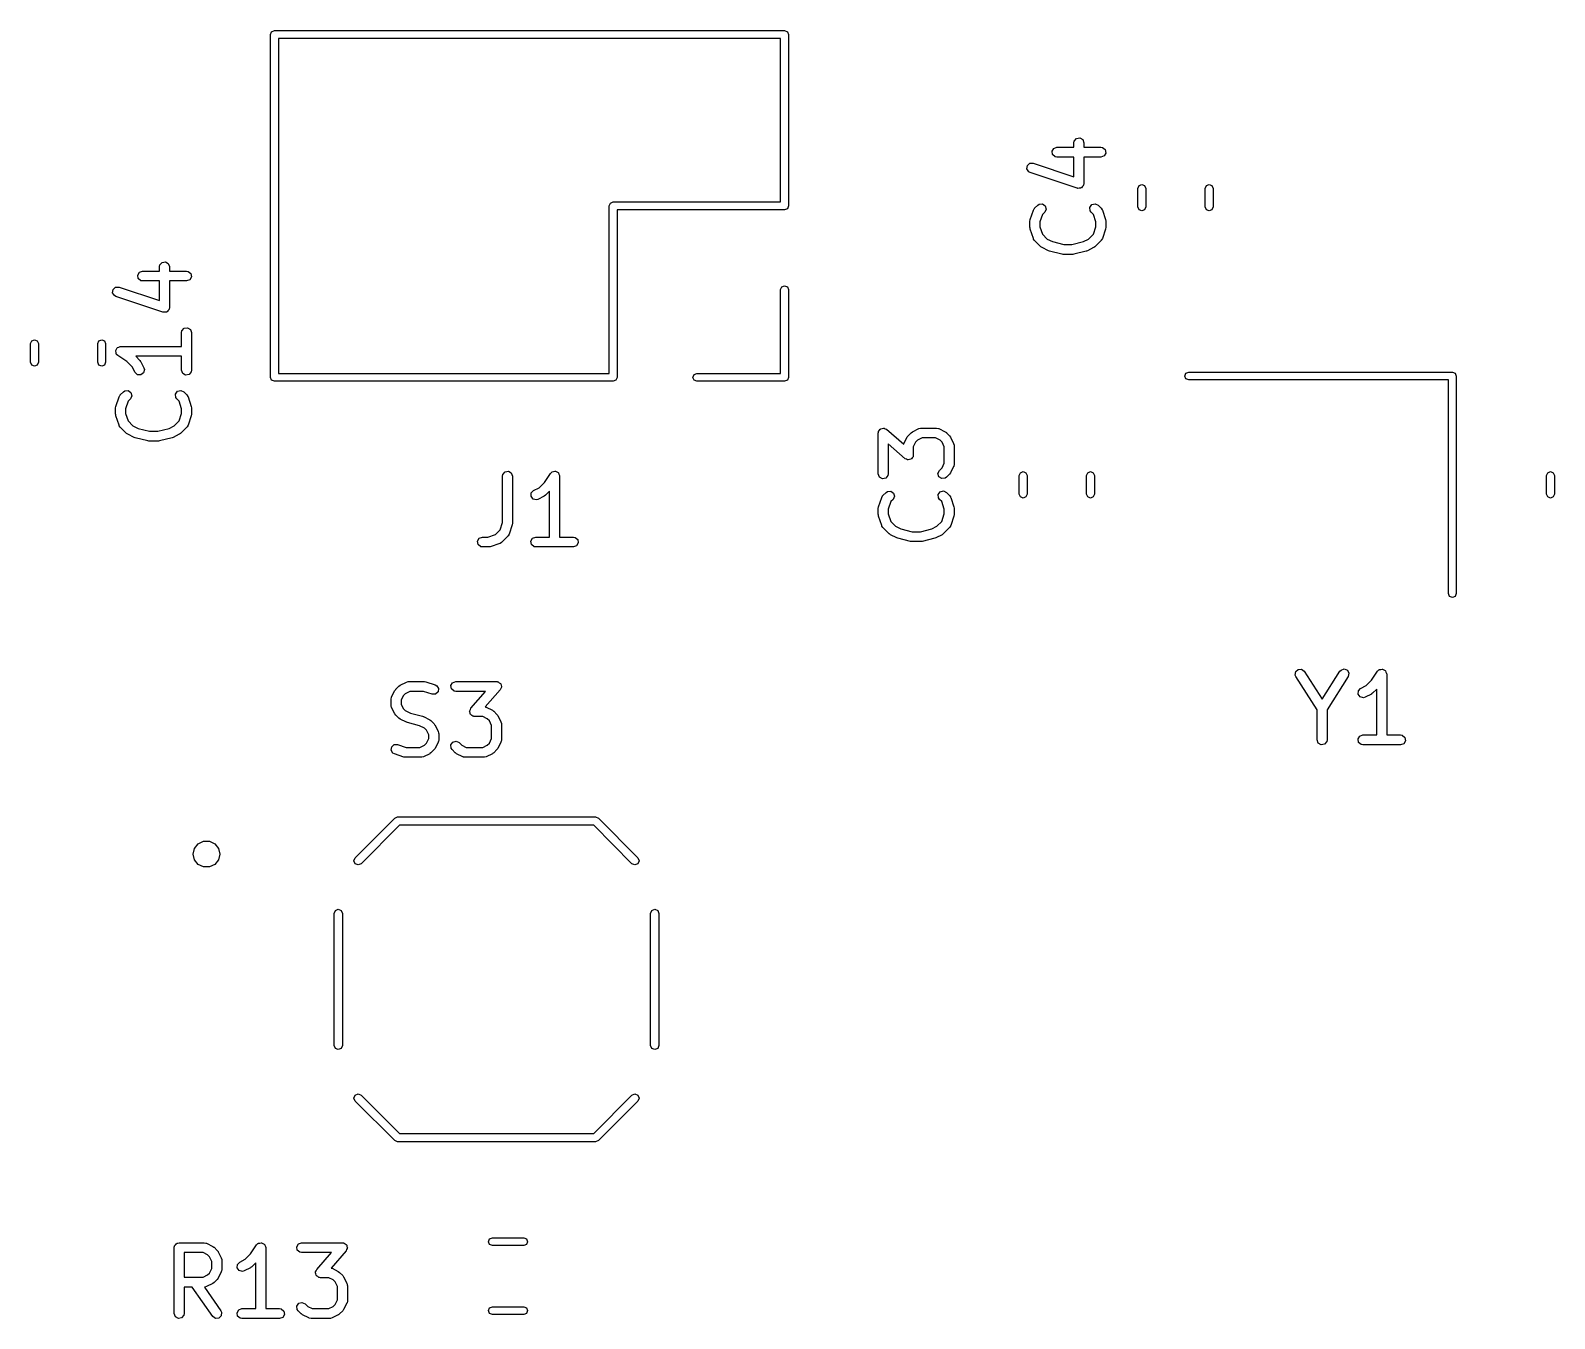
# Model space of a CAD drawing. Extents: x 96.6 to 192.3, y -145.4 to -48.3.
# Drawn here: x 119.93 to 143.05, y -141.64 to -122.11 of the extents above; entities that cross this region are included whole.
import ezdxf

# ---------------------------------------------------------------- set-up
doc = ezdxf.new("R2010")
doc.units = 0
doc.layers.add('BLACK', color=7, linetype='CONTINUOUS')

msp = doc.modelspace()

# ---------------------------------------------------------------- linework, layer by layer
at = {"layer": 'BLACK', "linetype": 'CONTINUOUS'}
for p, q in [((123.57, -122.17), (123.588, -122.128)), ((123.57, -127.37), (123.57, -122.17)), ((123.588, -122.128), (123.63, -122.11)), ((123.63, -122.11), (131.37, -122.11)), ((123.69, -122.23), (123.69, -127.31)), ((131.31, -122.23), (123.69, -122.23)), ((131.31, -124.71), (131.31, -122.23)), ((131.37, -122.11), (131.412, -122.128)), ((131.412, -122.128), (131.43, -122.17)), ((131.43, -122.17), (131.43, -124.77)), ((135.427, -123.941), (135.453, -123.897)), ((135.453, -123.897), (135.501, -123.88)), ((135.501, -123.88), (135.759, -123.88)), ((135.759, -123.812), (135.764, -123.786)), ((135.759, -123.88), (135.759, -123.812)), ((135.764, -123.786), (135.797, -123.747)), ((135.797, -123.747), (135.847, -123.738)), ((135.847, -123.738), (135.892, -123.763)), ((135.892, -123.763), (135.909, -123.812)), ((135.909, -123.812), (135.909, -123.88)), ((135.909, -123.88), (136.167, -123.88)), ((136.167, -123.88), (136.193, -123.884)), ((136.193, -123.884), (136.232, -123.917)), ((136.232, -123.917), (136.241, -123.968)), ((135.054, -124.157), (135.092, -124.123)), ((135.092, -124.123), (135.143, -124.121)), ((135.143, -124.121), (135.759, -124.327)), ((135.436, -123.992), (135.427, -123.941)), ((135.475, -124.025), (135.436, -123.992)), ((135.501, -124.03), (135.475, -124.025)), ((135.759, -124.03), (135.501, -124.03)), ((135.759, -124.327), (135.759, -124.03)), ((136.167, -124.03), (135.909, -124.03)), ((135.909, -124.03), (135.909, -124.431)), ((136.216, -124.012), (136.167, -124.03)), ((136.241, -123.968), (136.216, -124.012)), ((135.046, -124.208), (135.054, -124.157)), ((135.073, -124.251), (135.046, -124.208)), ((135.096, -124.264), (135.073, -124.251)), ((135.81, -124.502), (135.096, -124.264)), ((135.816, -124.502), (135.81, -124.502)), ((135.821, -124.505), (135.816, -124.502)), ((135.841, -124.501), (135.821, -124.505)), ((135.862, -124.5), (135.841, -124.501)), ((135.866, -124.497), (135.862, -124.5)), ((135.872, -124.496), (135.866, -124.497)), ((135.885, -124.48), (135.872, -124.496)), ((135.9, -124.466), (135.885, -124.48)), ((135.901, -124.461), (135.9, -124.466)), ((135.905, -124.456), (135.901, -124.461)), ((135.909, -124.431), (135.905, -124.456)), ((136.73, -124.504), (136.748, -124.462)), ((136.73, -124.786), (136.73, -124.504)), ((136.748, -124.462), (136.79, -124.444)), ((136.79, -124.444), (136.832, -124.462)), ((136.832, -124.462), (136.85, -124.504)), ((136.85, -124.504), (136.85, -124.786)), ((137.75, -124.504), (137.768, -124.462)), ((137.75, -124.786), (137.75, -124.504)), ((137.768, -124.462), (137.81, -124.444)), ((137.81, -124.444), (137.852, -124.462)), ((137.852, -124.462), (137.87, -124.504)), ((137.87, -124.504), (137.87, -124.786)), ((128.71, -124.77), (128.728, -124.728)), ((128.71, -127.31), (128.71, -124.77)), ((128.728, -124.728), (128.77, -124.71)), ((128.77, -124.71), (131.31, -124.71)), ((131.37, -124.83), (128.83, -124.83)), ((128.83, -124.83), (128.83, -127.37)), ((131.412, -124.812), (131.37, -124.83)), ((131.43, -124.77), (131.412, -124.812)), ((135.096, -124.978), (135.144, -124.836)), ((135.144, -124.836), (135.156, -124.813)), ((135.156, -124.813), (135.16, -124.81)), ((135.16, -124.81), (135.162, -124.806)), ((135.162, -124.806), (135.21, -124.759)), ((135.21, -124.759), (135.231, -124.744)), ((135.231, -124.744), (135.282, -124.739)), ((135.282, -124.739), (135.324, -124.769)), ((135.337, -124.818), (135.316, -124.865)), ((135.324, -124.769), (135.337, -124.818)), ((136, -124.792), (136.029, -124.75)), ((136.004, -124.843), (136, -124.792)), ((136.019, -124.865), (136.004, -124.843)), ((136.029, -124.75), (136.079, -124.737)), ((136.079, -124.737), (136.125, -124.759)), ((136.125, -124.759), (136.173, -124.806)), ((136.173, -124.806), (136.188, -124.828)), ((136.188, -124.828), (136.188, -124.832)), ((136.188, -124.832), (136.191, -124.836)), ((136.191, -124.836), (136.239, -124.978)), ((136.748, -124.828), (136.73, -124.786)), ((136.79, -124.846), (136.748, -124.828)), ((136.832, -124.828), (136.79, -124.846)), ((136.85, -124.786), (136.832, -124.828)), ((137.768, -124.828), (137.75, -124.786)), ((137.81, -124.846), (137.768, -124.828)), ((137.852, -124.828), (137.81, -124.846)), ((137.87, -124.786), (137.852, -124.828)), ((135.092, -125.002), (135.096, -124.98)), ((135.092, -125.097), (135.092, -125.002)), ((135.096, -124.98), (135.096, -124.978)), ((135.281, -124.9), (135.242, -125.014)), ((135.242, -125.014), (135.242, -125.085)), ((135.316, -124.865), (135.281, -124.9)), ((136.054, -124.9), (136.019, -124.865)), ((136.092, -125.014), (136.054, -124.9)), ((136.092, -125.085), (136.092, -125.014)), ((136.239, -124.978), (136.242, -125.001)), ((136.242, -125.001), (136.242, -125.002)), ((136.242, -125.002), (136.242, -125.097)), ((135.093, -125.099), (135.092, -125.097)), ((135.096, -125.121), (135.093, -125.099)), ((135.144, -125.264), (135.096, -125.121)), ((135.147, -125.267), (135.144, -125.264)), ((135.147, -125.272), (135.147, -125.267)), ((135.162, -125.293), (135.147, -125.272)), ((135.257, -125.389), (135.162, -125.293)), ((135.242, -125.085), (135.281, -125.2)), ((135.281, -125.2), (135.355, -125.274)), ((135.355, -125.274), (135.432, -125.312)), ((135.903, -125.312), (135.98, -125.274)), ((135.98, -125.274), (136.054, -125.2)), ((136.054, -125.2), (136.092, -125.085)), ((136.173, -125.293), (136.078, -125.389)), ((136.175, -125.289), (136.173, -125.293)), ((136.179, -125.287), (136.175, -125.289)), ((136.191, -125.264), (136.179, -125.287)), ((136.239, -125.121), (136.191, -125.264)), ((136.242, -125.097), (136.238, -125.119)), ((136.238, -125.119), (136.239, -125.121)), ((135.259, -125.389), (135.257, -125.389)), ((135.277, -125.403), (135.259, -125.389)), ((135.372, -125.45), (135.277, -125.403)), ((135.375, -125.451), (135.372, -125.45)), ((135.387, -125.456), (135.375, -125.451)), ((135.578, -125.503), (135.387, -125.456)), ((135.432, -125.312), (135.605, -125.356)), ((135.581, -125.503), (135.578, -125.503)), ((135.596, -125.506), (135.581, -125.503)), ((135.739, -125.506), (135.596, -125.506)), ((135.605, -125.356), (135.73, -125.356)), ((135.73, -125.356), (135.903, -125.312)), ((135.742, -125.505), (135.739, -125.506)), ((135.757, -125.503), (135.742, -125.505)), ((135.947, -125.456), (135.757, -125.503)), ((135.95, -125.454), (135.947, -125.456)), ((135.963, -125.45), (135.95, -125.454)), ((136.058, -125.403), (135.963, -125.45)), ((136.059, -125.401), (136.058, -125.403)), ((136.078, -125.389), (136.059, -125.401)), ((121.583, -125.776), (121.631, -125.758)), ((121.631, -125.758), (121.889, -125.758)), ((121.889, -125.69), (121.894, -125.665)), ((121.889, -125.758), (121.889, -125.69)), ((121.894, -125.665), (121.927, -125.626)), ((121.927, -125.626), (121.977, -125.617)), ((121.977, -125.617), (122.021, -125.642)), ((122.021, -125.642), (122.039, -125.69)), ((122.039, -125.69), (122.039, -125.758)), ((122.039, -125.758), (122.297, -125.758)), ((122.297, -125.758), (122.323, -125.763)), ((122.323, -125.763), (122.362, -125.796)), ((121.184, -126.036), (121.222, -126.002)), ((121.222, -126.002), (121.273, -126)), ((121.273, -126), (121.889, -126.205)), ((121.557, -125.82), (121.583, -125.776)), ((121.566, -125.871), (121.557, -125.82)), ((121.605, -125.904), (121.566, -125.871)), ((121.631, -125.908), (121.605, -125.904)), ((121.889, -125.908), (121.631, -125.908)), ((121.889, -126.205), (121.889, -125.908)), ((122.297, -125.908), (122.039, -125.908)), ((122.039, -125.908), (122.039, -126.31)), ((122.346, -125.891), (122.297, -125.908)), ((122.371, -125.846), (122.346, -125.891)), ((122.362, -125.796), (122.371, -125.846)), ((131.31, -126.04), (131.328, -125.998)), ((131.328, -125.998), (131.37, -125.98)), ((131.37, -125.98), (131.412, -125.998)), ((131.412, -125.998), (131.43, -126.04)), ((121.176, -126.086), (121.184, -126.036)), ((121.203, -126.13), (121.176, -126.086)), ((121.226, -126.143), (121.203, -126.13)), ((121.94, -126.381), (121.226, -126.143)), ((131.31, -127.31), (131.31, -126.04)), ((131.43, -126.04), (131.43, -127.37)), ((121.946, -126.381), (121.94, -126.381)), ((121.951, -126.383), (121.946, -126.381)), ((121.971, -126.38), (121.951, -126.383)), ((121.992, -126.379), (121.971, -126.38)), ((121.996, -126.375), (121.992, -126.379)), ((122.002, -126.374), (121.996, -126.375)), ((122.015, -126.359), (122.002, -126.374)), ((122.03, -126.345), (122.015, -126.359)), ((122.031, -126.34), (122.03, -126.345)), ((122.035, -126.335), (122.031, -126.34)), ((122.039, -126.31), (122.035, -126.335)), ((122.222, -126.69), (122.227, -126.665)), ((122.222, -126.901), (122.222, -126.69)), ((122.227, -126.665), (122.26, -126.626)), ((122.26, -126.626), (122.31, -126.617)), ((122.31, -126.617), (122.355, -126.642)), ((122.355, -126.642), (122.372, -126.69)), ((122.372, -126.69), (122.372, -127.262)), ((119.93, -126.859), (119.948, -126.817)), ((119.93, -127.141), (119.93, -126.859)), ((119.948, -126.817), (119.99, -126.799)), ((119.99, -126.799), (120.032, -126.817)), ((120.032, -126.817), (120.05, -126.859)), ((120.05, -126.859), (120.05, -127.141)), ((120.95, -126.859), (120.968, -126.817)), ((120.95, -127.141), (120.95, -126.859)), ((120.968, -126.817), (121.01, -126.799)), ((121.01, -126.799), (121.052, -126.817)), ((121.052, -126.817), (121.07, -126.859)), ((121.07, -126.859), (121.07, -127.141)), ((121.234, -126.944), (121.243, -126.924)), ((121.243, -126.924), (121.247, -126.922)), ((121.247, -126.922), (121.249, -126.919)), ((121.249, -126.919), (121.27, -126.911)), ((121.27, -126.911), (121.289, -126.902)), ((121.289, -126.902), (121.293, -126.903)), ((121.293, -126.903), (121.297, -126.901)), ((121.297, -126.901), (122.222, -126.901)), ((119.948, -127.183), (119.93, -127.141)), ((120.05, -127.141), (120.032, -127.183)), ((120.968, -127.183), (120.95, -127.141)), ((121.07, -127.141), (121.052, -127.183)), ((121.223, -126.971), (121.224, -126.967)), ((121.229, -126.992), (121.223, -126.971)), ((121.224, -126.963), (121.234, -126.944)), ((121.224, -126.967), (121.224, -126.963)), ((121.232, -127.014), (121.229, -126.992)), ((121.236, -127.016), (121.232, -127.014)), ((121.237, -127.021), (121.236, -127.016)), ((121.256, -127.039), (121.237, -127.021)), ((121.392, -127.13), (121.256, -127.039)), ((121.474, -127.211), (121.392, -127.13)), ((122.222, -127.051), (121.526, -127.051)), ((121.526, -127.051), (121.589, -127.114)), ((121.589, -127.114), (121.601, -127.132)), ((121.601, -127.132), (121.603, -127.133)), ((121.603, -127.133), (121.65, -127.228)), ((122.222, -127.262), (122.222, -127.051)), ((119.99, -127.201), (119.948, -127.183)), ((120.032, -127.183), (119.99, -127.201)), ((121.01, -127.201), (120.968, -127.183)), ((121.052, -127.183), (121.01, -127.201)), ((121.516, -127.295), (121.474, -127.211)), ((121.553, -127.331), (121.516, -127.295)), ((121.604, -127.334), (121.553, -127.331)), ((121.646, -127.303), (121.604, -127.334)), ((121.658, -127.253), (121.646, -127.303)), ((121.65, -127.228), (121.658, -127.253)), ((122.24, -127.31), (122.222, -127.262)), ((122.284, -127.336), (122.24, -127.31)), ((122.335, -127.327), (122.284, -127.336)), ((122.368, -127.288), (122.335, -127.327)), ((122.372, -127.262), (122.368, -127.288)), ((123.588, -127.412), (123.57, -127.37)), ((123.69, -127.31), (128.71, -127.31)), ((128.83, -127.37), (128.812, -127.412)), ((129.98, -127.37), (129.998, -127.328)), ((129.998, -127.412), (129.98, -127.37)), ((129.998, -127.328), (130.04, -127.31)), ((130.04, -127.31), (131.31, -127.31)), ((131.43, -127.37), (131.412, -127.412)), ((137.44, -127.35), (137.458, -127.308)), ((137.458, -127.392), (137.44, -127.35)), ((137.458, -127.308), (137.5, -127.29)), ((137.5, -127.29), (141.5, -127.29)), ((141.5, -127.29), (141.542, -127.308)), ((141.542, -127.308), (141.56, -127.35)), ((141.56, -127.35), (141.56, -130.65)), ((121.292, -127.637), (121.34, -127.59)), ((121.34, -127.59), (121.361, -127.575)), ((121.361, -127.575), (121.412, -127.57)), ((121.412, -127.57), (121.454, -127.6)), ((121.454, -127.6), (121.467, -127.649)), ((122.13, -127.623), (122.159, -127.581)), ((122.159, -127.581), (122.209, -127.568)), ((122.209, -127.568), (122.255, -127.59)), ((122.255, -127.59), (122.303, -127.637)), ((123.63, -127.43), (123.588, -127.412)), ((128.77, -127.43), (123.63, -127.43)), ((128.812, -127.412), (128.77, -127.43)), ((130.04, -127.43), (129.998, -127.412)), ((131.37, -127.43), (130.04, -127.43)), ((131.412, -127.412), (131.37, -127.43)), ((137.5, -127.41), (137.458, -127.392)), ((141.44, -127.41), (137.5, -127.41)), ((141.44, -130.65), (141.44, -127.41)), ((121.222, -127.833), (121.226, -127.811)), ((121.222, -127.929), (121.222, -127.833)), ((121.226, -127.81), (121.274, -127.667)), ((121.226, -127.811), (121.226, -127.81)), ((121.274, -127.667), (121.286, -127.644)), ((121.286, -127.644), (121.29, -127.642)), ((121.29, -127.642), (121.292, -127.637)), ((121.411, -127.731), (121.372, -127.846)), ((121.372, -127.846), (121.372, -127.916)), ((121.446, -127.696), (121.411, -127.731)), ((121.467, -127.649), (121.446, -127.696)), ((122.134, -127.675), (122.13, -127.623)), ((122.149, -127.696), (122.134, -127.675)), ((122.184, -127.731), (122.149, -127.696)), ((122.222, -127.846), (122.184, -127.731)), ((122.222, -127.916), (122.222, -127.846)), ((122.303, -127.637), (122.318, -127.659)), ((122.318, -127.659), (122.318, -127.663)), ((122.318, -127.663), (122.321, -127.667)), ((122.321, -127.667), (122.369, -127.81)), ((122.369, -127.81), (122.372, -127.832)), ((122.372, -127.832), (122.372, -127.833)), ((122.372, -127.833), (122.372, -127.929)), ((121.223, -127.93), (121.222, -127.929)), ((121.226, -127.952), (121.223, -127.93)), ((121.274, -128.095), (121.226, -127.952)), ((121.372, -127.916), (121.411, -128.031)), ((121.411, -128.031), (121.485, -128.105)), ((122.11, -128.105), (122.184, -128.031)), ((122.184, -128.031), (122.222, -127.916)), ((122.369, -127.952), (122.321, -128.095)), ((122.372, -127.929), (122.368, -127.951)), ((122.368, -127.951), (122.369, -127.952)), ((121.277, -128.099), (121.274, -128.095)), ((121.277, -128.103), (121.277, -128.099)), ((121.292, -128.124), (121.277, -128.103)), ((121.387, -128.22), (121.292, -128.124)), ((121.389, -128.22), (121.387, -128.22)), ((121.407, -128.234), (121.389, -128.22)), ((121.502, -128.281), (121.407, -128.234)), ((121.485, -128.105), (121.562, -128.144)), ((121.505, -128.282), (121.502, -128.281)), ((121.517, -128.287), (121.505, -128.282)), ((121.708, -128.335), (121.517, -128.287)), ((121.562, -128.144), (121.735, -128.187)), ((121.735, -128.187), (121.86, -128.187)), ((121.86, -128.187), (122.033, -128.144)), ((122.077, -128.287), (121.887, -128.335)), ((122.033, -128.144), (122.11, -128.105)), ((122.08, -128.285), (122.077, -128.287)), ((122.093, -128.281), (122.08, -128.285)), ((122.188, -128.234), (122.093, -128.281)), ((122.189, -128.233), (122.188, -128.234)), ((122.208, -128.22), (122.189, -128.233)), ((122.303, -128.124), (122.208, -128.22)), ((122.305, -128.12), (122.303, -128.124)), ((122.309, -128.118), (122.305, -128.12)), ((122.321, -128.095), (122.309, -128.118)), ((132.792, -128.214), (132.794, -128.203)), ((132.792, -128.833), (132.792, -128.214)), ((132.794, -128.2), (132.795, -128.197)), ((132.794, -128.203), (132.794, -128.2)), ((132.795, -128.197), (132.797, -128.189)), ((132.797, -128.189), (132.81, -128.173)), ((132.81, -128.173), (132.82, -128.156)), ((132.82, -128.156), (132.826, -128.154)), ((132.826, -128.154), (132.83, -128.149)), ((132.83, -128.149), (132.85, -128.146)), ((132.85, -128.146), (132.869, -128.139)), ((132.869, -128.139), (132.875, -128.141)), ((132.875, -128.141), (132.88, -128.14)), ((132.88, -128.14), (132.898, -128.151)), ((132.898, -128.151), (132.917, -128.158)), ((132.917, -128.158), (133.177, -128.385)), ((133.181, -128.371), (133.229, -128.276)), ((133.229, -128.276), (133.242, -128.258)), ((133.242, -128.258), (133.243, -128.256)), ((133.243, -128.256), (133.291, -128.209)), ((133.291, -128.209), (133.309, -128.196)), ((133.309, -128.196), (133.31, -128.195)), ((133.31, -128.195), (133.405, -128.147)), ((133.457, -128.289), (133.388, -128.324)), ((133.405, -128.147), (133.43, -128.14)), ((133.43, -128.14), (133.435, -128.141)), ((133.435, -128.141), (133.439, -128.139)), ((133.439, -128.139), (133.677, -128.139)), ((133.659, -128.289), (133.457, -128.289)), ((133.728, -128.324), (133.659, -128.289)), ((133.677, -128.139), (133.703, -128.144)), ((133.703, -128.144), (133.706, -128.147)), ((133.706, -128.147), (133.71, -128.147)), ((133.71, -128.147), (133.806, -128.195)), ((133.806, -128.195), (133.824, -128.208)), ((133.824, -128.208), (133.825, -128.209)), ((133.825, -128.209), (133.873, -128.256)), ((133.873, -128.256), (133.886, -128.275)), ((133.886, -128.275), (133.887, -128.276)), ((133.887, -128.276), (133.934, -128.371)), ((121.711, -128.334), (121.708, -128.335)), ((121.726, -128.337), (121.711, -128.334)), ((121.869, -128.337), (121.726, -128.337)), ((121.872, -128.336), (121.869, -128.337)), ((121.887, -128.335), (121.872, -128.336)), ((133.199, -128.604), (132.942, -128.38)), ((132.942, -128.38), (132.942, -128.833)), ((133.177, -128.385), (133.178, -128.379)), ((133.178, -128.379), (133.181, -128.376)), ((133.181, -128.376), (133.181, -128.371)), ((133.358, -128.354), (133.323, -128.422)), ((133.323, -128.422), (133.323, -128.548)), ((133.388, -128.324), (133.358, -128.354)), ((133.758, -128.354), (133.728, -128.324)), ((133.792, -128.422), (133.758, -128.354)), ((133.792, -128.673), (133.792, -128.422)), ((133.934, -128.371), (133.942, -128.396)), ((133.942, -128.396), (133.941, -128.401)), ((133.941, -128.401), (133.942, -128.405)), ((133.942, -128.405), (133.942, -128.69)), ((133.218, -128.611), (133.199, -128.604)), ((133.235, -128.621), (133.218, -128.611)), ((133.241, -128.62), (133.235, -128.621)), ((133.247, -128.623), (133.241, -128.62)), ((133.266, -128.616), (133.247, -128.623)), ((133.286, -128.613), (133.266, -128.616)), ((133.29, -128.608), (133.286, -128.613)), ((133.295, -128.606), (133.29, -128.608)), ((133.306, -128.589), (133.295, -128.606)), ((133.319, -128.573), (133.306, -128.589)), ((133.32, -128.565), (133.319, -128.573)), ((133.322, -128.562), (133.32, -128.565)), ((133.323, -128.548), (133.321, -128.559)), ((133.321, -128.559), (133.322, -128.562)), ((133.719, -128.78), (133.758, -128.741)), ((133.758, -128.741), (133.792, -128.673)), ((133.934, -128.724), (133.887, -128.819)), ((133.935, -128.72), (133.934, -128.724)), ((133.938, -128.716), (133.935, -128.72)), ((133.942, -128.69), (133.938, -128.716)), ((127.092, -128.867), (127.096, -128.842)), ((127.092, -129.569), (127.092, -128.867)), ((127.096, -128.842), (127.129, -128.802)), ((127.129, -128.802), (127.18, -128.794)), ((127.18, -128.794), (127.224, -128.819)), ((127.224, -128.819), (127.242, -128.867)), ((127.242, -128.867), (127.242, -129.582)), ((127.646, -129.044), (127.727, -128.962)), ((127.727, -128.962), (127.819, -128.826)), ((127.819, -128.826), (127.837, -128.807)), ((127.837, -128.807), (127.841, -128.806)), ((127.841, -128.806), (127.843, -128.802)), ((127.843, -128.802), (127.865, -128.799)), ((127.865, -128.799), (127.886, -128.793)), ((127.886, -128.793), (127.89, -128.794)), ((127.89, -128.794), (127.894, -128.794)), ((127.894, -128.794), (127.913, -128.804)), ((127.913, -128.804), (127.933, -128.813)), ((127.933, -128.813), (127.935, -128.817)), ((127.935, -128.817), (127.938, -128.819)), ((127.938, -128.819), (127.946, -128.84)), ((127.946, -128.84), (127.955, -128.859)), ((127.955, -128.859), (127.954, -128.863)), ((127.954, -128.863), (127.956, -128.867)), ((127.956, -128.867), (127.956, -129.792)), ((132.81, -128.882), (132.792, -128.833)), ((132.854, -128.907), (132.81, -128.882)), ((132.905, -128.898), (132.854, -128.907)), ((132.938, -128.859), (132.905, -128.898)), ((132.942, -128.833), (132.938, -128.859)), ((133.697, -128.827), (133.719, -128.78)), ((133.711, -128.876), (133.697, -128.827)), ((133.753, -128.906), (133.711, -128.876)), ((133.804, -128.901), (133.753, -128.906)), ((133.825, -128.886), (133.804, -128.901)), ((133.873, -128.839), (133.825, -128.886)), ((133.887, -128.819), (133.873, -128.837)), ((133.873, -128.837), (133.873, -128.839)), ((134.93, -128.859), (134.948, -128.817)), ((134.93, -129.141), (134.93, -128.859)), ((134.948, -128.817), (134.99, -128.799)), ((134.99, -128.799), (135.032, -128.817)), ((135.032, -128.817), (135.05, -128.859)), ((135.05, -128.859), (135.05, -129.141)), ((135.95, -128.859), (135.968, -128.817)), ((135.95, -129.141), (135.95, -128.859)), ((135.968, -128.817), (136.01, -128.799)), ((136.01, -128.799), (136.052, -128.817)), ((136.052, -128.817), (136.07, -128.859)), ((136.07, -128.859), (136.07, -129.141)), ((142.93, -128.859), (142.948, -128.817)), ((142.93, -129.141), (142.93, -128.859)), ((142.948, -128.817), (142.99, -128.799)), ((142.99, -128.799), (143.032, -128.817)), ((143.032, -128.817), (143.05, -128.859)), ((143.05, -128.859), (143.05, -129.141)), ((127.523, -129.174), (127.526, -129.123)), ((127.554, -129.216), (127.523, -129.174)), ((127.526, -129.123), (127.562, -129.086)), ((127.604, -129.228), (127.554, -129.216)), ((127.562, -129.086), (127.646, -129.044)), ((127.629, -129.22), (127.604, -129.228)), ((127.724, -129.173), (127.629, -129.22)), ((127.725, -129.171), (127.724, -129.173)), ((127.744, -129.159), (127.725, -129.171)), ((127.806, -129.096), (127.744, -129.159)), ((127.806, -129.792), (127.806, -129.096)), ((132.796, -129.333), (132.844, -129.191)), ((132.844, -129.191), (132.856, -129.168)), ((132.856, -129.168), (132.86, -129.165)), ((132.86, -129.165), (132.862, -129.161)), ((132.862, -129.161), (132.91, -129.114)), ((132.91, -129.114), (132.931, -129.099)), ((132.931, -129.099), (132.982, -129.094)), ((133.016, -129.22), (132.981, -129.255)), ((132.982, -129.094), (133.024, -129.124)), ((133.037, -129.173), (133.016, -129.22)), ((133.024, -129.124), (133.037, -129.173)), ((133.7, -129.147), (133.729, -129.105)), ((133.704, -129.198), (133.7, -129.147)), ((133.719, -129.22), (133.704, -129.198)), ((133.754, -129.255), (133.719, -129.22)), ((133.729, -129.105), (133.779, -129.092)), ((133.779, -129.092), (133.825, -129.114)), ((133.825, -129.114), (133.873, -129.161)), ((133.873, -129.161), (133.888, -129.183)), ((133.888, -129.183), (133.888, -129.187)), ((133.888, -129.187), (133.891, -129.191)), ((133.891, -129.191), (133.939, -129.333)), ((134.948, -129.183), (134.93, -129.141)), ((134.99, -129.201), (134.948, -129.183)), ((135.032, -129.183), (134.99, -129.201)), ((135.05, -129.141), (135.032, -129.183)), ((135.968, -129.183), (135.95, -129.141)), ((136.01, -129.201), (135.968, -129.183)), ((136.052, -129.183), (136.01, -129.201)), ((136.07, -129.141), (136.052, -129.183)), ((142.948, -129.183), (142.93, -129.141)), ((142.99, -129.201), (142.948, -129.183)), ((143.032, -129.183), (142.99, -129.201)), ((143.05, -129.141), (143.032, -129.183)), ((132.792, -129.357), (132.796, -129.335)), ((132.792, -129.452), (132.792, -129.357)), ((132.793, -129.454), (132.792, -129.452)), ((132.796, -129.476), (132.793, -129.454)), ((132.796, -129.335), (132.796, -129.333)), ((132.981, -129.255), (132.942, -129.369)), ((132.942, -129.369), (132.942, -129.44)), ((132.942, -129.44), (132.981, -129.555)), ((133.792, -129.369), (133.754, -129.255)), ((133.754, -129.555), (133.792, -129.44)), ((133.792, -129.44), (133.792, -129.369)), ((133.942, -129.452), (133.938, -129.474)), ((133.939, -129.333), (133.942, -129.356)), ((133.942, -129.356), (133.942, -129.357)), ((133.942, -129.357), (133.942, -129.452)), ((126.983, -129.754), (127.053, -129.684)), ((127.053, -129.684), (127.092, -129.569)), ((127.238, -129.605), (127.19, -129.748)), ((127.242, -129.582), (127.238, -129.604)), ((127.238, -129.604), (127.238, -129.605)), ((132.844, -129.619), (132.796, -129.476)), ((132.847, -129.622), (132.844, -129.619)), ((132.847, -129.627), (132.847, -129.622)), ((132.862, -129.648), (132.847, -129.627)), ((132.957, -129.744), (132.862, -129.648)), ((132.981, -129.555), (133.055, -129.629)), ((133.055, -129.629), (133.132, -129.667)), ((133.132, -129.667), (133.305, -129.711)), ((133.43, -129.711), (133.603, -129.667)), ((133.603, -129.667), (133.68, -129.629)), ((133.68, -129.629), (133.754, -129.555)), ((133.873, -129.648), (133.778, -129.744)), ((133.875, -129.644), (133.873, -129.648)), ((133.879, -129.642), (133.875, -129.644)), ((133.891, -129.619), (133.879, -129.642)), ((133.939, -129.476), (133.891, -129.619)), ((133.938, -129.474), (133.939, -129.476)), ((126.712, -129.854), (126.738, -129.81)), ((126.721, -129.905), (126.712, -129.854)), ((126.76, -129.938), (126.721, -129.905)), ((126.738, -129.81), (126.786, -129.792)), ((126.786, -129.792), (126.869, -129.792)), ((126.869, -129.792), (126.983, -129.754)), ((127.048, -129.891), (126.905, -129.939)), ((127.051, -129.888), (127.048, -129.891)), ((127.056, -129.888), (127.051, -129.888)), ((127.077, -129.873), (127.056, -129.888)), ((127.172, -129.778), (127.077, -129.873)), ((127.174, -129.773), (127.172, -129.778)), ((127.178, -129.771), (127.174, -129.773)), ((127.19, -129.748), (127.178, -129.771)), ((127.521, -129.854), (127.547, -129.81)), ((127.53, -129.905), (127.521, -129.854)), ((127.57, -129.938), (127.53, -129.905)), ((127.547, -129.81), (127.595, -129.792)), ((127.595, -129.792), (127.806, -129.792)), ((127.956, -129.792), (128.167, -129.792)), ((128.167, -129.792), (128.192, -129.797)), ((128.215, -129.925), (128.167, -129.942)), ((128.192, -129.797), (128.232, -129.83)), ((128.241, -129.88), (128.215, -129.925)), ((128.232, -129.83), (128.241, -129.88)), ((132.959, -129.744), (132.957, -129.744)), ((132.977, -129.758), (132.959, -129.744)), ((133.072, -129.805), (132.977, -129.758)), ((133.075, -129.806), (133.072, -129.805)), ((133.087, -129.811), (133.075, -129.806)), ((133.278, -129.858), (133.087, -129.811)), ((133.281, -129.858), (133.278, -129.858)), ((133.296, -129.861), (133.281, -129.858)), ((133.439, -129.861), (133.296, -129.861)), ((133.305, -129.711), (133.43, -129.711)), ((133.442, -129.86), (133.439, -129.861)), ((133.457, -129.858), (133.442, -129.86)), ((133.647, -129.811), (133.457, -129.858)), ((133.65, -129.809), (133.647, -129.811)), ((133.663, -129.805), (133.65, -129.809)), ((133.758, -129.758), (133.663, -129.805)), ((133.759, -129.756), (133.758, -129.758)), ((133.778, -129.744), (133.759, -129.756)), ((126.786, -129.942), (126.76, -129.938)), ((126.881, -129.942), (126.786, -129.942)), ((126.882, -129.942), (126.881, -129.942)), ((126.905, -129.939), (126.882, -129.942)), ((127.595, -129.942), (127.57, -129.938)), ((128.167, -129.942), (127.595, -129.942)), ((141.458, -130.692), (141.44, -130.65)), ((141.5, -130.71), (141.458, -130.692)), ((141.542, -130.692), (141.5, -130.71)), ((141.56, -130.65), (141.542, -130.692)), ((125.538, -132.038), (125.633, -131.99)), ((125.633, -131.99), (125.658, -131.983)), ((125.658, -131.983), (125.662, -131.984)), ((125.662, -131.984), (125.667, -131.982)), ((125.667, -131.982), (125.905, -131.982)), ((125.905, -131.982), (125.927, -131.986)), ((125.927, -131.986), (125.928, -131.986)), ((125.928, -131.986), (126.071, -132.034)), ((126.307, -132.044), (126.333, -132)), ((126.333, -132), (126.381, -131.982)), ((126.381, -131.982), (127, -131.982)), ((127, -131.982), (127.011, -131.984)), ((127.011, -131.984), (127.014, -131.984)), ((127.014, -131.984), (127.017, -131.985)), ((127.017, -131.985), (127.026, -131.987)), ((127.026, -131.987), (127.041, -132)), ((127.041, -132), (127.058, -132.01)), ((127.058, -132.01), (127.06, -132.016)), ((139.117, -131.884), (139.124, -131.833)), ((139.127, -131.908), (139.117, -131.884)), ((139.124, -131.833), (139.162, -131.798)), ((139.449, -132.413), (139.127, -131.908)), ((139.162, -131.798), (139.213, -131.796)), ((139.213, -131.796), (139.254, -131.827)), ((139.254, -131.827), (139.524, -132.251)), ((139.524, -132.251), (139.794, -131.827)), ((139.92, -131.908), (139.599, -132.413)), ((139.794, -131.827), (139.811, -131.808)), ((139.811, -131.808), (139.86, -131.792)), ((139.86, -131.792), (139.908, -131.812)), ((139.908, -131.812), (139.931, -131.858)), ((139.931, -131.858), (139.92, -131.908)), ((140.194, -132.044), (140.275, -131.962)), ((140.275, -131.962), (140.366, -131.826)), ((140.366, -131.826), (140.384, -131.807)), ((140.384, -131.807), (140.388, -131.806)), ((140.388, -131.806), (140.391, -131.802)), ((140.391, -131.802), (140.413, -131.799)), ((140.413, -131.799), (140.433, -131.793)), ((140.433, -131.793), (140.437, -131.794)), ((140.437, -131.794), (140.442, -131.794)), ((140.442, -131.794), (140.46, -131.804)), ((140.46, -131.804), (140.48, -131.813)), ((140.48, -131.813), (140.482, -131.817)), ((140.482, -131.817), (140.486, -131.819)), ((140.486, -131.819), (140.493, -131.84)), ((140.493, -131.84), (140.503, -131.859)), ((140.503, -131.859), (140.502, -131.863)), ((140.502, -131.863), (140.504, -131.867)), ((140.504, -131.867), (140.504, -132.792)), ((125.401, -132.248), (125.406, -132.222)), ((125.406, -132.222), (125.408, -132.219)), ((125.408, -132.219), (125.409, -132.214)), ((125.409, -132.214), (125.457, -132.119)), ((125.457, -132.119), (125.47, -132.101)), ((125.47, -132.101), (125.471, -132.1)), ((125.471, -132.1), (125.518, -132.052)), ((125.518, -132.052), (125.537, -132.039)), ((125.537, -132.039), (125.538, -132.038)), ((125.585, -132.197), (125.551, -132.266)), ((125.616, -132.167), (125.585, -132.197)), ((125.684, -132.132), (125.616, -132.167)), ((125.892, -132.132), (125.684, -132.132)), ((126.024, -132.176), (125.892, -132.132)), ((126.075, -132.175), (126.024, -132.176)), ((126.071, -132.034), (126.094, -132.046)), ((126.113, -132.141), (126.075, -132.175)), ((126.094, -132.046), (126.121, -132.09)), ((126.121, -132.09), (126.113, -132.141)), ((126.316, -132.095), (126.307, -132.044)), ((126.355, -132.128), (126.316, -132.095)), ((126.381, -132.132), (126.355, -132.128)), ((126.835, -132.132), (126.381, -132.132)), ((126.61, -132.389), (126.835, -132.132)), ((127.056, -132.107), (126.829, -132.367)), ((127.064, -132.088), (127.056, -132.107)), ((127.06, -132.016), (127.065, -132.02)), ((127.074, -132.07), (127.064, -132.088)), ((127.065, -132.02), (127.068, -132.04)), ((127.068, -132.04), (127.075, -132.059)), ((127.075, -132.059), (127.073, -132.065)), ((127.073, -132.065), (127.074, -132.07)), ((140.071, -132.174), (140.074, -132.123)), ((140.102, -132.216), (140.071, -132.174)), ((140.074, -132.123), (140.109, -132.086)), ((140.151, -132.228), (140.102, -132.216)), ((140.109, -132.086), (140.194, -132.044)), ((140.176, -132.22), (140.151, -132.228)), ((140.272, -132.173), (140.176, -132.22)), ((140.273, -132.171), (140.272, -132.173)), ((140.291, -132.159), (140.273, -132.171)), ((140.354, -132.096), (140.291, -132.159)), ((140.354, -132.792), (140.354, -132.096)), ((125.401, -132.343), (125.401, -132.248)), ((125.403, -132.347), (125.401, -132.343)), ((125.402, -132.352), (125.403, -132.347)), ((125.409, -132.377), (125.402, -132.352)), ((125.457, -132.472), (125.409, -132.377)), ((125.458, -132.473), (125.457, -132.472)), ((125.471, -132.491), (125.458, -132.473)), ((125.551, -132.266), (125.551, -132.325)), ((125.551, -132.325), (125.585, -132.394)), ((125.585, -132.394), (125.616, -132.424)), ((125.616, -132.424), (125.693, -132.463)), ((125.693, -132.463), (125.875, -132.508)), ((126.592, -132.437), (126.594, -132.431)), ((126.598, -132.456), (126.592, -132.437)), ((126.593, -132.425), (126.603, -132.408)), ((126.594, -132.431), (126.593, -132.425)), ((126.602, -132.476), (126.598, -132.456)), ((126.606, -132.48), (126.602, -132.476)), ((126.603, -132.408), (126.61, -132.389)), ((126.829, -132.367), (126.835, -132.368)), ((126.835, -132.368), (126.839, -132.371)), ((126.839, -132.371), (126.843, -132.371)), ((126.843, -132.371), (126.938, -132.419)), ((126.938, -132.419), (126.956, -132.432)), ((126.956, -132.432), (126.958, -132.433)), ((126.958, -132.433), (127.005, -132.481)), ((139.449, -132.867), (139.449, -132.413)), ((139.599, -132.413), (139.599, -132.867)), ((125.518, -132.539), (125.471, -132.491)), ((125.52, -132.54), (125.518, -132.539)), ((125.538, -132.553), (125.52, -132.54)), ((125.633, -132.601), (125.538, -132.553)), ((125.637, -132.601), (125.633, -132.601)), ((125.648, -132.606), (125.637, -132.601)), ((125.831, -132.652), (125.648, -132.606)), ((125.908, -132.69), (125.831, -132.652)), ((125.875, -132.508), (125.887, -132.514)), ((125.887, -132.514), (125.891, -132.514)), ((125.891, -132.514), (125.986, -132.562)), ((125.938, -132.721), (125.908, -132.69)), ((125.986, -132.562), (126.004, -132.575)), ((126.004, -132.575), (126.005, -132.576)), ((126.005, -132.576), (126.053, -132.623)), ((126.053, -132.623), (126.066, -132.642)), ((126.066, -132.642), (126.067, -132.643)), ((126.067, -132.643), (126.115, -132.738)), ((126.608, -132.485), (126.606, -132.48)), ((126.625, -132.496), (126.608, -132.485)), ((126.641, -132.509), (126.625, -132.496)), ((126.649, -132.51), (126.641, -132.509)), ((126.652, -132.512), (126.649, -132.51)), ((126.655, -132.511), (126.652, -132.512)), ((126.667, -132.513), (126.655, -132.511)), ((126.792, -132.513), (126.667, -132.513)), ((126.86, -132.548), (126.792, -132.513)), ((126.891, -132.578), (126.86, -132.548)), ((126.925, -132.647), (126.891, -132.578)), ((126.925, -132.849), (126.925, -132.647)), ((127.005, -132.481), (127.018, -132.499)), ((127.018, -132.499), (127.019, -132.5)), ((127.019, -132.5), (127.067, -132.595)), ((127.067, -132.595), (127.074, -132.62)), ((127.074, -132.62), (127.073, -132.625)), ((127.073, -132.625), (127.075, -132.629)), ((127.075, -132.629), (127.075, -132.867)), ((125.41, -132.974), (125.449, -132.94)), ((125.449, -132.94), (125.5, -132.939)), ((125.5, -132.939), (125.631, -132.982)), ((125.908, -132.948), (125.938, -132.918)), ((125.973, -132.789), (125.938, -132.721)), ((125.938, -132.918), (125.973, -132.849)), ((125.973, -132.849), (125.973, -132.789)), ((126.115, -132.9), (126.067, -132.996)), ((126.115, -132.738), (126.122, -132.763)), ((126.118, -132.893), (126.115, -132.896)), ((126.115, -132.896), (126.115, -132.9)), ((126.123, -132.867), (126.118, -132.893)), ((126.122, -132.763), (126.121, -132.767)), ((126.121, -132.767), (126.123, -132.772)), ((126.123, -132.772), (126.123, -132.867)), ((126.308, -132.943), (126.338, -132.901)), ((126.338, -132.901), (126.387, -132.887)), ((126.387, -132.887), (126.434, -132.909)), ((126.434, -132.909), (126.473, -132.948)), ((126.86, -132.948), (126.891, -132.918)), ((126.891, -132.918), (126.925, -132.849)), ((127.067, -132.9), (127.019, -132.996)), ((127.07, -132.893), (127.067, -132.896)), ((127.067, -132.896), (127.067, -132.9)), ((127.075, -132.867), (127.07, -132.893)), ((139.466, -132.916), (139.449, -132.867)), ((139.511, -132.941), (139.466, -132.916)), ((139.561, -132.932), (139.511, -132.941)), ((139.594, -132.893), (139.561, -132.932)), ((139.599, -132.867), (139.594, -132.893)), ((140.069, -132.854), (140.095, -132.81)), ((140.078, -132.905), (140.069, -132.854)), ((140.117, -132.938), (140.078, -132.905)), ((140.095, -132.81), (140.143, -132.792)), ((140.143, -132.942), (140.117, -132.938)), ((140.143, -132.792), (140.354, -132.792)), ((140.504, -132.792), (140.714, -132.792)), ((140.714, -132.792), (140.74, -132.797)), ((140.762, -132.925), (140.714, -132.942)), ((140.74, -132.797), (140.779, -132.83)), ((140.788, -132.88), (140.762, -132.925)), ((140.779, -132.83), (140.788, -132.88)), ((125.403, -133.025), (125.41, -132.974)), ((125.429, -133.069), (125.403, -133.025)), ((125.452, -133.081), (125.429, -133.069)), ((125.595, -133.129), (125.452, -133.081)), ((125.597, -133.128), (125.595, -133.129)), ((125.619, -133.132), (125.597, -133.128)), ((125.857, -133.132), (125.619, -133.132)), ((125.631, -132.982), (125.839, -132.982)), ((125.839, -132.982), (125.908, -132.948)), ((125.861, -133.131), (125.857, -133.132)), ((125.866, -133.132), (125.861, -133.131)), ((125.891, -133.124), (125.866, -133.132)), ((125.986, -133.077), (125.891, -133.124)), ((125.987, -133.076), (125.986, -133.077)), ((126.005, -133.063), (125.987, -133.076)), ((126.053, -133.015), (126.005, -133.063)), ((126.054, -133.014), (126.053, -133.015)), ((126.067, -132.996), (126.054, -133.014)), ((126.313, -132.994), (126.308, -132.943)), ((126.328, -133.015), (126.313, -132.994)), ((126.375, -133.063), (126.328, -133.015)), ((126.377, -133.063), (126.375, -133.063)), ((126.395, -133.077), (126.377, -133.063)), ((126.49, -133.124), (126.395, -133.077)), ((126.473, -132.948), (126.541, -132.982)), ((126.495, -133.125), (126.49, -133.124)), ((126.498, -133.128), (126.495, -133.125)), ((126.524, -133.132), (126.498, -133.128)), ((126.809, -133.132), (126.524, -133.132)), ((126.541, -132.982), (126.792, -132.982)), ((126.792, -132.982), (126.86, -132.948)), ((126.814, -133.131), (126.809, -133.132)), ((126.818, -133.132), (126.814, -133.131)), ((126.843, -133.124), (126.818, -133.132)), ((126.938, -133.077), (126.843, -133.124)), ((126.939, -133.076), (126.938, -133.077)), ((126.958, -133.063), (126.939, -133.076)), ((127.005, -133.015), (126.958, -133.063)), ((127.006, -133.014), (127.005, -133.015)), ((127.019, -132.996), (127.006, -133.014)), ((140.714, -132.942), (140.143, -132.942)), ((124.855, -134.655), (125.455, -134.055)), ((125.455, -134.055), (125.5, -134.036)), ((125.5, -134.036), (128.5, -134.036)), ((128.5, -134.036), (128.545, -134.055)), ((128.545, -134.055), (129.145, -134.655)), ((125.526, -134.163), (124.945, -134.745)), ((128.474, -134.163), (125.526, -134.163)), ((129.055, -134.745), (128.474, -134.163)), ((122.4, -134.6), (122.42, -134.513)), ((122.42, -134.513), (122.475, -134.444)), ((122.475, -134.444), (122.555, -134.405)), ((122.555, -134.405), (122.645, -134.405)), ((122.645, -134.405), (122.725, -134.444)), ((122.725, -134.444), (122.78, -134.513)), ((122.78, -134.513), (122.8, -134.6)), ((122.42, -134.687), (122.4, -134.6)), ((122.475, -134.756), (122.42, -134.687)), ((122.555, -134.795), (122.475, -134.756)), ((122.725, -134.756), (122.645, -134.795)), ((122.78, -134.687), (122.725, -134.756)), ((122.8, -134.6), (122.78, -134.687)), ((124.837, -134.7), (124.855, -134.655)), ((124.855, -134.745), (124.837, -134.7)), ((124.9, -134.763), (124.855, -134.745)), ((124.945, -134.745), (124.9, -134.763)), ((129.1, -134.763), (129.055, -134.745)), ((129.145, -134.745), (129.1, -134.763)), ((129.145, -134.655), (129.163, -134.7)), ((129.163, -134.7), (129.145, -134.745)), ((122.645, -134.795), (122.555, -134.795)), ((124.536, -135.5), (124.555, -135.455)), ((124.555, -135.455), (124.6, -135.436)), ((124.6, -135.436), (124.645, -135.455)), ((124.645, -135.455), (124.663, -135.5)), ((129.337, -135.5), (129.355, -135.455)), ((129.355, -135.455), (129.4, -135.436)), ((129.4, -135.436), (129.445, -135.455)), ((129.445, -135.455), (129.463, -135.5)), ((124.536, -137.5), (124.536, -135.5)), ((124.663, -135.5), (124.663, -137.5)), ((129.337, -137.5), (129.337, -135.5)), ((129.463, -135.5), (129.463, -137.5)), ((124.555, -137.545), (124.536, -137.5)), ((124.6, -137.564), (124.555, -137.545)), ((124.645, -137.545), (124.6, -137.564)), ((124.663, -137.5), (124.645, -137.545)), ((129.355, -137.545), (129.337, -137.5)), ((129.4, -137.564), (129.355, -137.545)), ((129.445, -137.545), (129.4, -137.564)), ((129.463, -137.5), (129.445, -137.545)), ((124.837, -138.3), (124.855, -138.255)), ((124.855, -138.255), (124.9, -138.237)), ((124.9, -138.237), (124.945, -138.255)), ((124.945, -138.255), (125.526, -138.837)), ((128.474, -138.837), (129.055, -138.255)), ((129.055, -138.255), (129.1, -138.237)), ((129.1, -138.237), (129.145, -138.255)), ((129.145, -138.255), (129.163, -138.3)), ((124.855, -138.345), (124.837, -138.3)), ((125.455, -138.945), (124.855, -138.345)), ((129.145, -138.345), (128.545, -138.945)), ((129.163, -138.3), (129.145, -138.345)), ((125.5, -138.963), (125.455, -138.945)), ((125.526, -138.837), (128.474, -138.837)), ((128.545, -138.945), (128.5, -138.963)), ((128.5, -138.963), (125.5, -138.963)), ((122.111, -140.567), (122.112, -140.558)), ((122.111, -141.567), (122.111, -140.567)), ((122.112, -140.554), (122.114, -140.551)), ((122.112, -140.558), (122.112, -140.554)), ((122.114, -140.551), (122.115, -140.542)), ((122.115, -140.542), (122.128, -140.527)), ((122.128, -140.527), (122.138, -140.51)), ((122.138, -140.51), (122.144, -140.508)), ((122.144, -140.508), (122.148, -140.502)), ((122.148, -140.502), (122.167, -140.499)), ((122.167, -140.499), (122.186, -140.492)), ((122.186, -140.492), (122.567, -140.492)), ((122.567, -140.492), (122.592, -140.497)), ((122.592, -140.497), (122.596, -140.5)), ((122.596, -140.5), (122.6, -140.5)), ((122.6, -140.5), (122.695, -140.548)), ((122.695, -140.548), (122.713, -140.561)), ((122.713, -140.561), (122.715, -140.562)), ((122.715, -140.562), (122.763, -140.61)), ((123.27, -140.662), (123.361, -140.526)), ((123.361, -140.526), (123.379, -140.507)), ((123.379, -140.507), (123.384, -140.506)), ((123.384, -140.506), (123.386, -140.502)), ((123.386, -140.502), (123.408, -140.499)), ((123.408, -140.499), (123.429, -140.493)), ((123.429, -140.493), (123.433, -140.494)), ((123.433, -140.494), (123.437, -140.494)), ((123.437, -140.494), (123.456, -140.504)), ((123.456, -140.504), (123.476, -140.513)), ((123.476, -140.513), (123.478, -140.517)), ((123.478, -140.517), (123.481, -140.519)), ((123.481, -140.519), (123.489, -140.54)), ((123.489, -140.54), (123.498, -140.559)), ((123.498, -140.559), (123.497, -140.563)), ((123.497, -140.563), (123.499, -140.567)), ((123.499, -140.567), (123.499, -141.492)), ((123.969, -140.554), (123.995, -140.51)), ((123.978, -140.605), (123.969, -140.554)), ((123.995, -140.51), (124.043, -140.492)), ((124.043, -140.492), (124.662, -140.492)), ((124.662, -140.492), (124.673, -140.494)), ((124.673, -140.494), (124.676, -140.494)), ((124.676, -140.494), (124.679, -140.495)), ((124.679, -140.495), (124.688, -140.497)), ((124.688, -140.497), (124.703, -140.51)), ((124.703, -140.51), (124.72, -140.52)), ((124.72, -140.52), (124.722, -140.526)), ((124.722, -140.526), (124.727, -140.53)), ((124.727, -140.53), (124.73, -140.55)), ((124.73, -140.55), (124.737, -140.569)), ((124.737, -140.569), (124.735, -140.575)), ((126.878, -140.477), (126.895, -140.435)), ((126.895, -140.52), (126.878, -140.477)), ((126.895, -140.435), (126.938, -140.417)), ((126.938, -140.537), (126.895, -140.52)), ((126.938, -140.417), (127.412, -140.417)), ((127.412, -140.537), (126.938, -140.537)), ((127.412, -140.417), (127.455, -140.435)), ((127.455, -140.52), (127.412, -140.537)), ((127.455, -140.435), (127.472, -140.477)), ((127.472, -140.477), (127.455, -140.52)), ((122.549, -140.642), (122.261, -140.642)), ((122.261, -140.642), (122.261, -141.016)), ((122.617, -140.677), (122.549, -140.642)), ((122.648, -140.707), (122.617, -140.677)), ((122.682, -140.776), (122.648, -140.707)), ((122.682, -140.883), (122.682, -140.776)), ((122.763, -140.61), (122.775, -140.628)), ((122.775, -140.628), (122.777, -140.629)), ((122.777, -140.629), (122.824, -140.724)), ((122.824, -140.724), (122.832, -140.749)), ((122.832, -140.749), (122.831, -140.754)), ((122.831, -140.754), (122.832, -140.758)), ((122.832, -140.758), (122.832, -140.901)), ((123.069, -140.823), (123.105, -140.786)), ((123.105, -140.786), (123.189, -140.744)), ((123.189, -140.744), (123.27, -140.662)), ((123.349, -140.796), (123.286, -140.859)), ((123.349, -141.492), (123.349, -140.796)), ((124.017, -140.638), (123.978, -140.605)), ((124.043, -140.642), (124.017, -140.638)), ((124.497, -140.642), (124.043, -140.642)), ((124.272, -140.899), (124.497, -140.642)), ((124.718, -140.617), (124.491, -140.877)), ((124.726, -140.598), (124.718, -140.617)), ((124.736, -140.58), (124.726, -140.598)), ((124.735, -140.575), (124.736, -140.58)), ((122.261, -141.016), (122.549, -141.016)), ((122.549, -141.016), (122.617, -140.982)), ((122.617, -140.982), (122.648, -140.952)), ((122.648, -140.952), (122.682, -140.883)), ((122.777, -141.029), (122.763, -141.048)), ((122.824, -140.934), (122.777, -141.029)), ((122.825, -140.93), (122.824, -140.934)), ((122.828, -140.926), (122.825, -140.93)), ((122.832, -140.901), (122.828, -140.926)), ((123.066, -140.874), (123.069, -140.823)), ((123.097, -140.916), (123.066, -140.874)), ((123.147, -140.928), (123.097, -140.916)), ((123.172, -140.92), (123.147, -140.928)), ((123.267, -140.873), (123.172, -140.92)), ((123.268, -140.871), (123.267, -140.873)), ((123.286, -140.859), (123.268, -140.871)), ((124.254, -140.947), (124.256, -140.941)), ((124.26, -140.966), (124.254, -140.947)), ((124.255, -140.935), (124.265, -140.918)), ((124.256, -140.941), (124.255, -140.935)), ((124.264, -140.986), (124.26, -140.966)), ((124.268, -140.99), (124.264, -140.986)), ((124.265, -140.918), (124.272, -140.899)), ((124.27, -140.995), (124.268, -140.99)), ((124.287, -141.006), (124.27, -140.995)), ((124.303, -141.019), (124.287, -141.006)), ((124.311, -141.02), (124.303, -141.019)), ((124.314, -141.022), (124.311, -141.02)), ((124.317, -141.021), (124.314, -141.022)), ((124.329, -141.023), (124.317, -141.021)), ((124.454, -141.023), (124.329, -141.023)), ((124.522, -141.058), (124.454, -141.023)), ((124.491, -140.877), (124.497, -140.878)), ((124.497, -140.878), (124.501, -140.881)), ((124.501, -140.881), (124.505, -140.881)), ((124.505, -140.881), (124.6, -140.929)), ((124.6, -140.929), (124.618, -140.942)), ((124.618, -140.942), (124.62, -140.943)), ((124.62, -140.943), (124.667, -140.991)), ((124.667, -140.991), (124.68, -141.009)), ((124.68, -141.009), (124.681, -141.01)), ((124.681, -141.01), (124.729, -141.105)), ((122.385, -141.166), (122.261, -141.166)), ((122.261, -141.166), (122.261, -141.567)), ((122.696, -141.61), (122.385, -141.166)), ((122.571, -141.165), (122.568, -141.166)), ((122.568, -141.166), (122.819, -141.524)), ((122.575, -141.166), (122.571, -141.165)), ((122.6, -141.158), (122.575, -141.166)), ((122.695, -141.111), (122.6, -141.158)), ((122.697, -141.109), (122.695, -141.111)), ((122.715, -141.097), (122.697, -141.109)), ((122.763, -141.049), (122.715, -141.097)), ((122.763, -141.048), (122.763, -141.049)), ((124.553, -141.088), (124.522, -141.058)), ((124.587, -141.157), (124.553, -141.088)), ((124.587, -141.359), (124.587, -141.157)), ((124.729, -141.105), (124.736, -141.13)), ((124.736, -141.13), (124.735, -141.135)), ((124.735, -141.135), (124.737, -141.139)), ((124.737, -141.139), (124.737, -141.377)), ((123.09, -141.51), (123.138, -141.492)), ((123.138, -141.492), (123.349, -141.492)), ((123.499, -141.492), (123.71, -141.492)), ((123.71, -141.492), (123.735, -141.497)), ((123.97, -141.453), (124, -141.411)), ((123.975, -141.504), (123.97, -141.453)), ((124, -141.411), (124.049, -141.397)), ((124.049, -141.397), (124.096, -141.419)), ((124.096, -141.419), (124.135, -141.458)), ((124.135, -141.458), (124.203, -141.492)), ((124.203, -141.492), (124.454, -141.492)), ((124.454, -141.492), (124.522, -141.458)), ((124.522, -141.458), (124.553, -141.428)), ((124.553, -141.428), (124.587, -141.359)), ((124.729, -141.41), (124.681, -141.506)), ((124.732, -141.403), (124.729, -141.406)), ((124.729, -141.406), (124.729, -141.41)), ((124.737, -141.377), (124.732, -141.403)), ((126.878, -141.522), (126.895, -141.48)), ((126.895, -141.48), (126.938, -141.463)), ((126.938, -141.463), (127.412, -141.463)), ((127.412, -141.463), (127.455, -141.48)), ((127.455, -141.48), (127.472, -141.522)), ((122.128, -141.616), (122.111, -141.567)), ((122.173, -141.641), (122.128, -141.616)), ((122.223, -141.632), (122.173, -141.641)), ((122.256, -141.593), (122.223, -141.632)), ((122.261, -141.567), (122.256, -141.593)), ((122.738, -141.64), (122.696, -141.61)), ((122.789, -141.635), (122.738, -141.64)), ((122.825, -141.599), (122.789, -141.635)), ((122.819, -141.524), (122.83, -141.548)), ((122.83, -141.548), (122.825, -141.599)), ((123.064, -141.554), (123.09, -141.51)), ((123.073, -141.605), (123.064, -141.554)), ((123.112, -141.638), (123.073, -141.605)), ((123.138, -141.642), (123.112, -141.638)), ((123.71, -141.642), (123.138, -141.642)), ((123.758, -141.625), (123.71, -141.642)), ((123.735, -141.497), (123.774, -141.53)), ((123.783, -141.58), (123.758, -141.625)), ((123.774, -141.53), (123.783, -141.58)), ((123.99, -141.525), (123.975, -141.504)), ((124.037, -141.573), (123.99, -141.525)), ((124.039, -141.573), (124.037, -141.573)), ((124.057, -141.587), (124.039, -141.573)), ((124.152, -141.634), (124.057, -141.587)), ((124.157, -141.635), (124.152, -141.634)), ((124.16, -141.638), (124.157, -141.635)), ((124.186, -141.642), (124.16, -141.638)), ((124.471, -141.642), (124.186, -141.642)), ((124.476, -141.641), (124.471, -141.642)), ((124.48, -141.642), (124.476, -141.641)), ((124.505, -141.634), (124.48, -141.642)), ((124.6, -141.587), (124.505, -141.634)), ((124.601, -141.586), (124.6, -141.587)), ((124.62, -141.573), (124.601, -141.586)), ((124.667, -141.525), (124.62, -141.573)), ((124.668, -141.524), (124.667, -141.525)), ((124.681, -141.506), (124.668, -141.524)), ((126.895, -141.565), (126.878, -141.522)), ((126.938, -141.582), (126.895, -141.565)), ((127.412, -141.582), (126.938, -141.582)), ((127.455, -141.565), (127.412, -141.582)), ((127.472, -141.522), (127.455, -141.565))]:
    msp.add_line(p, q, dxfattribs=at)

doc.saveas('drawing.dxf')
